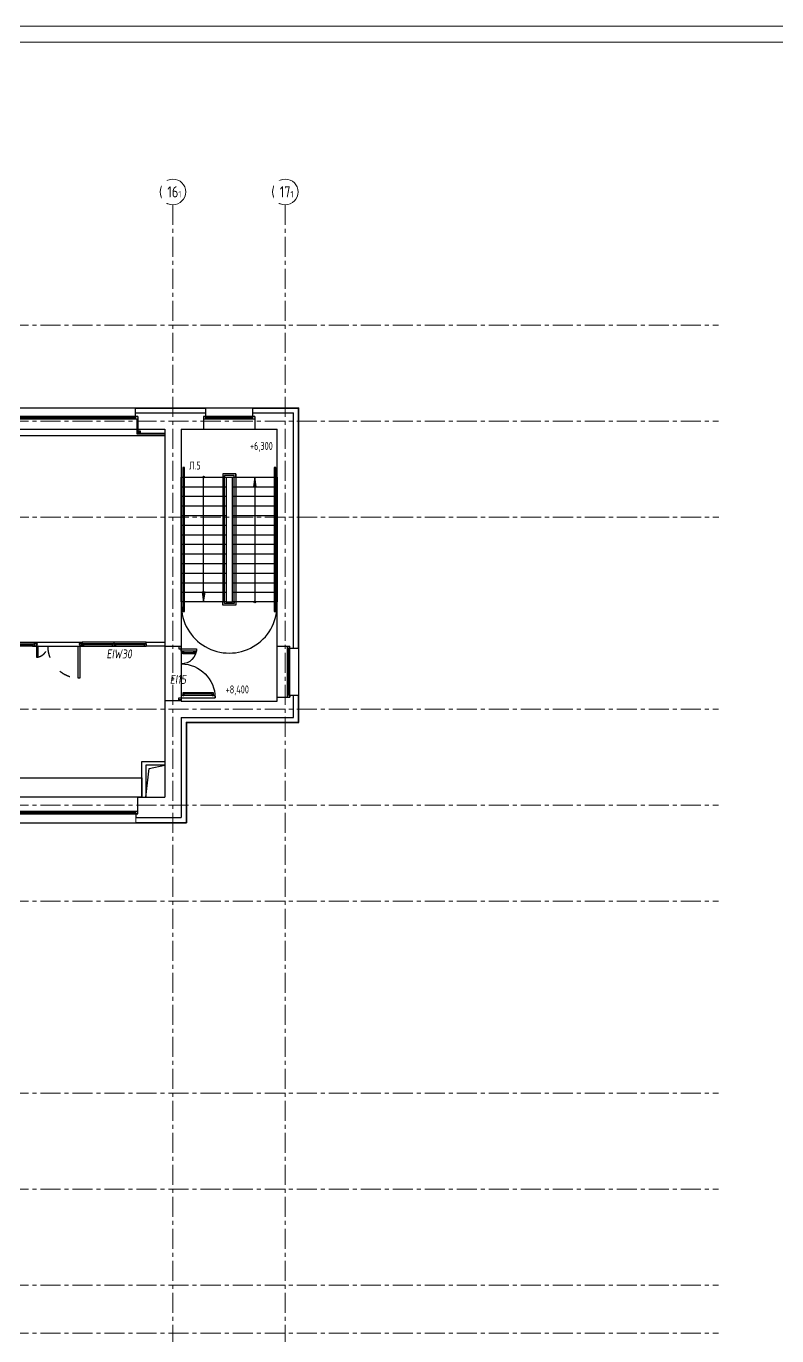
# Model space of a CAD drawing. Header units: millimetres. Extents: x -65527 to 8894748, y -37603 to 223697.
# Drawn here: x 2353 to 25800, y 94173 to 135097 of the extents above; entities that cross this region are included whole.
import ezdxf
from ezdxf import colors
from ezdxf.entities.mleader import LeaderData, LeaderLine
from ezdxf.math import Vec2, Vec3

# ---------------------------------------------------------------- set-up
doc = ezdxf.new("R2010")
doc.units = ezdxf.units.MM
doc.header["$LTSCALE"] = 10
doc.linetypes.add('ACAD_ISO03W100', pattern=[30, 12, -18])
doc.linetypes.add('CENTER', pattern=[2, 1.25, -0.25, 0.25, -0.25])
for name, color, linetype, lineweight in [('АР_Навесной фасад', 5, 'Continuous', 5), ('АР_Оси', 142, 'Continuous', 9), ('АР_Сущ Несущая стена', 202, 'Continuous', 30), ('рамка', 251, 'Continuous', 13)]:
    doc.layers.add(name, color=color, linetype=linetype, lineweight=lineweight)
doc.layers.add('АР_новое окно', color=160, linetype='Continuous')
doc.layers.add('Архитектура', color=251, linetype='Continuous')
doc.styles.add('ISOCPEUR', font='isocpeur.ttf', dxfattribs={"width": 0.7})
doc.styles.add('Архитект', font='isocpeur.ttf', dxfattribs={"width": 0.8, "oblique": 8})
doc.styles.add('ГОСТ 2.304', font='isocpeur.ttf', dxfattribs={"width": 0.7})

# ---------------------------------------------------------------- blocks, each defined once
blk = doc.blocks.new('*U41')
at = {"layer": 'АР_новое окно', "lineweight": 20}
for p, q in [((0, 3800), (-70, 3800)), ((0, 0), (-70, 0))]:
    blk.add_line(p, q, dxfattribs=at)
at = {"layer": 'АР_новое окно'}
for p, q in [((-70, 3800), (-70, 0)), ((-70, 0), (-70, 3800)), ((0, 3730), (-70, 3730)), ((-35, 3730), (-35, 70)), ((0, 3800), (0, 0)), ((0, 70), (-70, 70))]:
    blk.add_line(p, q, dxfattribs=at)
blk = doc.blocks.new('*U112')
at = {"layer": 'АР_новое окно', "lineweight": 20}
for p, q in [((0, 1600), (-70, 1600)), ((0, 0), (-70, 0))]:
    blk.add_line(p, q, dxfattribs=at)
at = {"layer": 'АР_новое окно'}
for p, q in [((-70, 1600), (-70, 0)), ((-70, 0), (-70, 1600)), ((0, 1530), (-70, 1530)), ((-35, 1530), (-35, 70)), ((0, 1600), (0, 0)), ((0, 70), (-70, 70))]:
    blk.add_line(p, q, dxfattribs=at)
blk = doc.blocks.new('блок новое окно')
at = {"layer": 'АР_Навесной фасад', "ltscale": 100}
for points in [[(65, -640), (65, -800)], [(3735, -640), (3735, -800)]]:
    blk.add_lwpolyline(points, dxfattribs=at)
at = {"layer": 'АР_новое окно', "ltscale": 100}
for p, q in [((3800, 0), (0, 0)), ((3735, -521), (0, -521))]:
    blk.add_line(p, q, dxfattribs=at)
blk.add_lwpolyline([(65, -800), (3735, -800)], dxfattribs=at)
at = {"layer": 'АР_Сущ Несущая стена', "ltscale": 100}
for p, q in [((0, -521), (0, 0)), ((3800, -521), (3800, 0)), ((65, -521), (0, -521)), ((65, -521), (65, -640)), ((3800, -521), (3735, -521)), ((3735, -521), (3735, -640))]:
    blk.add_line(p, q, dxfattribs=at)
at = {"layer": 'АР_новое окно', "ltscale": 100, "xscale": -1, "rotation": 90}
blk.add_blockref('*U41', (3800, -521), dxfattribs=at)
blk = doc.blocks.new('Полуторная_на лестницу')
for points in [[(75, 80), (75, 1080), (125, 1080), (125, 80)], [(1375, 430), (1375, 80), (1425, 80), (1425, 430)]]:
    blk.add_lwpolyline(points, close=True)
for points in [[(0, 0), (0, 80), (20, 80), (20, 0), (0, 0)], [(20, 80), (20, 0), (90, 0), (90, 30), (75, 30), (75, 80), (20, 80)], [(1480, 80), (1480, 0), (1410, 0), (1410, 30), (1425, 30), (1425, 80), (1480, 80)], [(1500, 0), (1500, 80), (1480, 80), (1480, 0), (1500, 0)]]:
    blk.add_lwpolyline(points)
at = {"linetype": 'ACAD_ISO03W100', "ltscale": 3}
for centre, radius, start, end in [((75, 80), 1000, 0, 90), ((1465, 40), 392, 95.9075, 174.0925)]:
    blk.add_arc(centre, radius, start, end, dxfattribs=at)
blk = doc.blocks.new('*U84')
at = {"linetype": 'ByBlock'}
for p, q in [((0, 0), (0, -74)), ((50, 0), (0, 0)), ((0, -74), (0, 0)), ((1000, 0), (0, 0)), ((50, -74), (0, -74)), ((0, -74), (1000, -74)), ((50, 0), (50, -74)), ((950, 0), (50, 0)), ((50, -37), (950, -37)), ((50, -74), (950, -74)), ((950, 0), (1000, 0)), ((950, 0), (950, -74)), ((950, -74), (1000, -74)), ((1000, 0), (1000, -74)), ((1000, -74), (1000, 0))]:
    blk.add_line(p, q, dxfattribs=at)
blk = doc.blocks.new('1700-2')
for points in [[(-471, 1443), (0, 1443), (0, 1513), (-471, 1513)], [(0, -13), (-1055, -13), (-1055, 57), (0, 57)]]:
    blk.add_lwpolyline(points, close=True)
for points in [[(-386, 1443), (-421, 1443), (-421, 1358), (-50, 1358), (-50, 1443), (-85, 1443)], [(-386, 1443), (-386, 1393), (-85, 1393), (-85, 1443)], [(80, 1600), (0, 1600), (0, 1583), (80, 1583), (80, 1600)], [(0, 1583), (80, 1583), (80, 1513), (50, 1513), (50, 1513), (0, 1513), (0, 1583)], [(-970, 57), (-1005, 57), (-1005, 142), (-50, 142), (-50, 57), (-85, 57)], [(-970, 57), (-970, 107), (-85, 107), (-85, 57)], [(0, -83), (80, -83), (80, -13), (50, -13), (50, -13), (0, -13), (0, -83)], [(80, -100), (0, -100), (0, -83), (80, -83), (80, -100)]]:
    blk.add_lwpolyline(points)
for centre, radius, start, end in [((0, 1513), 471, 180, 270), ((0, -13), 1055, 90, 180)]:
    blk.add_arc(centre, radius, start, end)
blk = doc.blocks.new('A$Ce02d65bd')
at = {"ltscale": 100}
for points in [[(0, 0), (0, 75), (75, 75), (75, 0), (0, 0)], [(0, 0), (75, 75)], [(0, 75), (75, 0)]]:
    blk.add_lwpolyline(points, dxfattribs=at)
blk = doc.blocks.new('_DOTSMALL')
at = {"color": 0, "linetype": 'ByBlock', "const_width": 0.5}
blk.add_lwpolyline([(-0.0625, 0, 1), (0.0625, 0, 1)], format="xyb", close=True, dxfattribs=at)
blk = doc.blocks.new('*U101')
h = blk.add_hatch(color=256)
h.dxf.hatch_style = 1
edge = h.paths.add_edge_path()
edge.add_arc((0, 0), 27.6, 359.64, 719.64)
h = blk.add_hatch(color=256)
h.dxf.hatch_style = 1
h.paths.add_polyline_path([(3600, -44), (3600, 44), (3900, 0)])
blk.add_line((3900, 0), (0, 0))
blk.add_lwpolyline([(3600, 44), (3600, -44), (3900, 0), (3600, 44)])
blk.add_circle((0, 0), 27.6)

msp = doc.modelspace()

# ---------------------------------------------------------------- linework, layer by layer
at = {"layer": 'АР_Оси', "linetype": 'CENTER', "ltscale": 50}
for p, q in [((6936.6, 129518), (6936.6, 73785.7)), ((10446.6, 129518), (10446.6, 73785.7)), ((-59197.1, 125755.6), (23981.3, 125755.6)), ((-59197.1, 122755.6), (23981.3, 122755.6)), ((-59197.1, 119755.6), (23981.3, 119755.6)), ((-59186.9, 119755.9), (23991.5, 119755.9)), ((-59197.1, 113755.6), (23981.3, 113755.6)), ((-59197.1, 110755.6), (23981.3, 110755.6)), ((-59197.1, 107755.6), (23981.3, 107755.6)), ((-59197.1, 101755.6), (23981.3, 101755.6)), ((-59197.1, 98755.6), (23981.3, 98755.6)), ((-59197.1, 95755.6), (23981.3, 95755.6)), ((-59197.1, 94255.6), (23981.3, 94255.6))]:
    msp.add_line(p, q, dxfattribs=at)
at = {"layer": 'АР_Оси', "ltscale": 0.5}
for centre in [(6936.6, 129918), (10446.6, 129918)]:
    msp.add_circle(centre, 400, dxfattribs=at)
at = {"layer": 'Архитектура', "lineweight": 25, "transparency": 33554684}
for p, q in [((2101.6, 122896.6), (5771.6, 122896.6)), ((5771.6, 123175.6), (10866.6, 123175.6)), ((5771.6, 123165.6), (7961.6, 123165.6)), ((5771.6, 122896.6), (5771.6, 123015.6)), ((5771.6, 123015.6), (7961.6, 123015.6)), ((5771.6, 122896.6), (5836.6, 122896.6)), ((5836.6, 122896.6), (5836.6, 122505.6)), ((7896.6, 122896.6), (7896.6, 122505.6)), ((7961.6, 122896.6), (7896.6, 122896.6)), ((7961.6, 122896.6), (7961.6, 123015.6)), ((9431.6, 123165.6), (10856.6, 123165.6)), ((9431.6, 123015.6), (10706.6, 123015.6)), ((9431.6, 122896.6), (9431.6, 123015.6)), ((9496.6, 122896.6), (9431.6, 122896.6)), ((9496.6, 122896.6), (9496.6, 122505.6)), ((10706.6, 115660.6), (10706.6, 123015.6)), ((10856.6, 115660.6), (10856.6, 123165.6)), ((10866.6, 115660.6), (10866.6, 123175.6)), ((2036.6, 122505.6), (5836.6, 122505.6)), ((5836.6, 122505.6), (6686.6, 122505.6)), ((6686.6, 122505.6), (6686.6, 115725.6)), ((7196.6, 122505.6), (7196.6, 115725.6)), ((7196.6, 122505.6), (7896.6, 122505.6)), ((7896.6, 122505.6), (9496.6, 122505.6)), ((9496.6, 122505.6), (10196.6, 122505.6)), ((10196.6, 115725.6), (10196.6, 122505.6)), ((157.2, 122305.6), (6686.6, 122305.6)), ((7196.6, 121006.2), (10193.6, 121006.2)), ((7196.6, 120706.2), (8596.6, 120706.2)), ((7196.6, 120406.2), (8596.6, 120406.2)), ((8796.6, 120706.2), (10196.6, 120706.2)), ((8796.6, 120406.2), (10196.6, 120406.2)), ((7196.6, 120106.2), (8596.6, 120106.2)), ((8796.6, 120106.2), (10196.6, 120106.2)), ((7196.6, 119806.2), (8596.6, 119806.2)), ((7196.6, 119506.2), (8596.6, 119506.2)), ((8796.6, 119806.2), (10196.6, 119806.2)), ((8796.6, 119506.2), (10196.6, 119506.2)), ((7196.6, 119206.2), (8596.6, 119206.2)), ((8796.6, 119206.2), (10196.6, 119206.2)), ((7196.6, 118906.2), (8596.6, 118906.2)), ((8796.6, 118906.2), (10196.6, 118906.2)), ((7196.6, 118606.2), (8596.6, 118606.2)), ((7196.6, 118306.2), (8596.6, 118306.2)), ((8796.6, 118606.2), (10196.6, 118606.2)), ((8796.6, 118306.2), (10196.6, 118306.2)), ((7196.6, 118006.2), (8596.6, 118006.2)), ((8796.6, 118006.2), (10196.6, 118006.2)), ((7196.6, 117706.2), (8596.6, 117706.2)), ((8796.6, 117706.2), (10196.6, 117706.2)), ((7196.6, 117406.2), (8596.6, 117406.2)), ((8596.6, 117106.2), (8793.6, 117106.2)), ((8796.6, 117406.2), (10196.6, 117406.2)), ((2599.5, 115845.7), (4100.5, 115845.7)), ((2599.5, 115725.7), (4100.5, 115725.7)), ((6686.6, 115725.6), (7196.6, 115725.6)), ((6686.6, 115725.6), (6686.6, 114025.6)), ((7196.6, 115725.6), (7196.6, 114025.6)), ((10196.6, 115725.6), (10587.7, 115725.6)), ((10196.6, 114125.6), (10196.6, 115725.6)), ((10587.7, 115660.6), (10706.6, 115660.6)), ((10587.7, 114125.6), (10587.7, 115660.6)), ((10587.7, 114190.6), (10706.6, 114190.6)), ((10706.6, 113495.6), (10706.6, 114190.6)), ((10856.6, 113345.6), (10856.6, 114190.6)), ((10866.6, 113335.6), (10866.6, 114190.6)), ((6686.6, 114025.6), (6686.6, 111005.6)), ((6686.6, 114025.6), (7196.6, 114025.6)), ((7196.6, 114025.6), (7196.6, 114005.6)), ((7196.6, 114005.6), (10196.6, 114005.6)), ((10196.6, 114005.6), (10196.6, 114125.6)), ((10196.6, 114125.6), (10587.7, 114125.6)), ((7196.6, 113495.6), (10706.6, 113495.6)), ((7196.6, 113495.6), (7196.6, 110365.6)), ((7346.6, 113345.6), (10856.6, 113345.6)), ((7346.6, 113345.6), (7346.6, 110215.6)), ((7356.6, 113335.6), (10866.6, 113335.6)), ((7356.6, 113335.6), (7356.6, 110205.6)), ((5841.6, 111005.6), (6686.6, 111005.6)), ((5776.6, 110365.6), (7196.6, 110365.6)), ((5776.6, 110215.6), (7346.6, 110215.6)), ((5776.6, 110205.6), (7356.6, 110205.6))]:
    msp.add_line(p, q, dxfattribs=at)
for points in [[(2101.6, 123175.6), (5771.6, 123175.6)], [(5771.6, 123015.6), (5771.6, 123175.6)], [(5811.6, 122826.6), (5811.6, 122354.8), (6686.6, 122354.8)], [(5824.1, 122826.6), (5824.1, 122367.3), (6686.6, 122367.3)], [(5836.6, 122896.6), (5836.6, 122379.8), (6686.6, 122379.8)], [(7961.6, 123015.6), (7961.6, 123175.6)], [(9431.6, 123015.6), (9431.6, 123175.6)], [(8494.8, 121106.5), (8494.8, 117110.7)], [(8896.6, 121006.2), (8896.6, 121106.5), (8494.8, 121106.5), (8494.8, 121001.8)], [(8544.8, 117110.7), (8544.8, 121056.5)], [(8846.6, 121006.2), (8846.6, 121056.5), (8544.8, 121056.5), (8544.8, 121001.8)], [(8846.6, 117055.9), (8846.6, 121056.5)], [(8896.6, 121106.5), (8896.6, 117005.9)], [(8896.6, 117106.2), (8896.6, 117005.9), (8494.8, 117006.4), (8494.8, 117111.1)], [(8846.6, 117106.2), (8846.6, 117055.9), (8544.8, 117055.9), (8544.8, 117110.7)], [(600.5, 115845.6), (2600.5, 115845.6), (2600.5, 115799.6)], [(6100.5, 115845.6), (4100.5, 115845.6), (4100.5, 115799.6)], [(5100.5, 115799.6), (5100.5, 115845.6)], [(6686.6, 115725.6), (6100.5, 115725.6), (6100.5, 115845.6), (6686.6, 115845.6)], [(10587.7, 115660.6), (10587.7, 115725.6)], [(10706.6, 115660.6), (10866.6, 115660.6)], [(10866.6, 114190.6), (10866.6, 115660.6)], [(10587.7, 114190.6), (10587.7, 114125.6)], [(10706.6, 114190.6), (10866.6, 114190.6)], [(5967.1, 111005.6), (5967.1, 112124.1), (6686.6, 112124.1)], [(6686.6, 112004.1), (6087.1, 112004.1), (6087.1, 111005.6)], [(6087.1, 111005.6), (6192.5, 111903.9), (6686.6, 112004.1)]]:
    msp.add_lwpolyline(points, dxfattribs=at)
for points in [[(7246.5, 116807.1), (7296.5, 116807.1), (7296.5, 121306.2), (7246.5, 121306.2)], [(10097.9, 116807.1), (10147.9, 116807.1), (10147.9, 121306.2), (10097.9, 121306.2)], [(7196.6, 121006.2), (8596.6, 121006.2), (8596.6, 117106.2), (7196.6, 117106.2)], [(8798.6, 121006.2), (10193.6, 121006.2), (10193.6, 117106.2), (8798.6, 117106.2)], [(-22708.4, 111605.6), (5967.1, 111605.6), (5967.1, 111005.6), (-22708.4, 111005.6)]]:
    msp.add_lwpolyline(points, close=True, dxfattribs=at)
msp.add_arc((8695.7, 117006.2), 1498.5, 179.99963, 0, dxfattribs=at)

# ---------------------------------------------------------------- block references
at = {"layer": 'Архитектура', "lineweight": 25, "transparency": 33554684, "xscale": -1}
for name, p, rotation in [('*U41', (5836.6, 122826.6), 90), ('*U112', (9496.6, 122826.6), 90), ('*U84', (1600.5, 115725.6), 180.0001519656341), ('*U112', (10587.7, 115725.6), 180)]:
    msp.add_blockref(name, p, dxfattribs=dict(at, rotation=rotation))
at = {"layer": 'Архитектура', "lineweight": 25, "transparency": 33554684}
for name, p in [('A$Ce02d65bd', (5836.6, 122379.8)), ('блок новое окно', (2041.6, 111005.6))]:
    msp.add_blockref(name, p, dxfattribs=at)
for name, p, rotation in [('*U101', (7896.6, 121006.2), 269.9999999999999), ('*U101', (9496.6, 117106.2), 89.99999999999993), ('Полуторная_на лестницу', (4100.5, 115805.6), 180), ('*U84', (5100.5, 115725.6), 179.9998480343659), ('*U84', (6100.5, 115725.5), 179.9998480343659)]:
    msp.add_blockref(name, p, dxfattribs=dict(at, rotation=rotation))
at = {"layer": 'Архитектура', "lineweight": 25, "transparency": 33554684, "xscale": -1}
msp.add_blockref('1700-2', (7196.6, 114125.6), dxfattribs=at)

# ---------------------------------------------------------------- texts
at = {"layer": 'Архитектура', "lineweight": 25, "transparency": 33554684, "style": 'Архитект', "oblique": 8, "width": 0.8}
for s, p in [('EIW30', (4862.7, 115342)), ('EI15', (6840.6, 114546.6))]:
    msp.add_text(s, height=280, dxfattribs=at).set_placement(p)

# ---------------------------------------------------------------- leaders
at = {"layer": 'Архитектура', "lineweight": 25, "transparency": 33554684}
ml = msp.add_multileader_mtext('Standard', dxfattribs=at)
ml.set_content('+6,300', color=256, style='ISOCPEUR')
ml.set_leader_properties(color=256, linetype='Continuous', lineweight=-1)
ml.set_arrow_properties(name='DOTSMALL')
ml.build(insert=Vec2(0, 0))
ml.multileader.update_dxf_attribs({"has_text_frame": 1, "text_left_attachment_type": 4, "text_right_attachment_type": 4, "dogleg_length": 100, "arrow_head_size": 180})
ctx = ml.context
ctx.base_point, ctx.char_height, ctx.arrow_head_size, ctx.landing_gap_size, ctx.plane_origin = Vec3(9294.8, 121772.7), 250, 180, 50, Vec3(17638.6, 119531.8)
ctx.left_attachment, ctx.right_attachment = 4, 4
notes = []
notes.append((ctx, [(0, (0, 0, 0), (0, 0), (1, 0), 1, [])]))
ctx.mtext.insert, ctx.mtext.width, ctx.mtext.line_spacing_style, ctx.mtext.flow_direction = Vec3(9344.8, 122106), 852.697, 2, 5
ml = msp.add_multileader_mtext('Standard', dxfattribs=at)
ml.set_content('Л.5', color=256, style='ISOCPEUR')
ml.set_leader_properties(color=256, linetype='Continuous', lineweight=-1)
ml.set_arrow_properties(name='DOTSMALL')
ml.build(insert=Vec2(0, 0))
ml.multileader.update_dxf_attribs({"has_text_frame": 1, "text_left_attachment_type": 4, "text_right_attachment_type": 4, "dogleg_length": 100, "arrow_head_size": 180})
ctx = ml.context
ctx.base_point, ctx.char_height, ctx.arrow_head_size, ctx.landing_gap_size, ctx.plane_origin = Vec3(7392.5, 121160.3), 250, 180, 50, Vec3(33175.3, 107439.7)
ctx.left_attachment, ctx.right_attachment = 4, 4
notes.append((ctx, [(0, (0, 0, 0), (0, 0), (1, 0), 1, [])]))
ctx.mtext.insert, ctx.mtext.width, ctx.mtext.line_spacing_style, ctx.mtext.flow_direction = Vec3(7442.5, 121493.6), 852.697, 2, 5
ml = msp.add_multileader_mtext('Standard', dxfattribs=at)
ml.set_content('+8,400', color=256, style='ISOCPEUR')
ml.set_leader_properties(color=256, linetype='Continuous', lineweight=-1)
ml.set_arrow_properties(name='DOTSMALL')
ml.build(insert=Vec2(0, 0))
ml.multileader.update_dxf_attribs({"has_text_frame": 1, "text_left_attachment_type": 4, "text_right_attachment_type": 4, "dogleg_length": 100, "arrow_head_size": 180})
ctx = ml.context
ctx.base_point, ctx.char_height, ctx.arrow_head_size, ctx.landing_gap_size, ctx.plane_origin = Vec3(8533.8, 114162.5), 250, 180, 50, Vec3(12501.9, 121041.3)
ctx.left_attachment, ctx.right_attachment = 4, 4
notes.append((ctx, [(0, (0, 0, 0), (0, 0), (1, 0), 1, [])]))
ctx.mtext.insert, ctx.mtext.width, ctx.mtext.line_spacing_style, ctx.mtext.flow_direction = Vec3(8583.8, 114495.9), 852.697, 2, 5
for ctx, leaders in notes:
    for number, flags, end, landing, length, lines in leaders:
        leader = LeaderData()
        leader.index, (leader.has_last_leader_line, leader.has_dogleg_vector, leader.attachment_direction) = number, flags
        leader.last_leader_point, leader.dogleg_vector, leader.dogleg_length = Vec3(end), Vec3(landing), length
        for number, points, colour, breaks in lines:
            line = LeaderLine()
            line.index, line.vertices, line.color, line.breaks = number, Vec3.list(points), colors.encode_raw_color(colour), breaks
            leader.lines.append(line)
        ctx.leaders.append(leader)

# ---------------------------------------------------------------- next in the draw order: texts
at = {"layer": 'АР_Оси', "char_height": 350, "width": 123.867, "attachment_point": 1, "line_spacing_factor": 1.149209, "style": 'ГОСТ 2.304', "bg_fill": 2}
for s, insert in [('{\\W0.8;16\\H0.57143x;1}', (6762.5, 130095.8)), ('{\\W0.8;17\\H0.57143x;1}', (10272.5, 130095.8))]:
    msp.add_mtext(s, dxfattribs=dict(at, insert=insert))

# ---------------------------------------------------------------- next in the draw order: linework, layer by layer
at = {"layer": 'рамка', "ltscale": 40, "transparency": 33554684}
for points in [[(53373.1, 135096.9), (-65526.9, 135096.9), (-65526.9, 50996.9), (53373.1, 50996.9)], [(52873.1, 134596.9), (-63526.9, 134596.9), (-63526.9, 51496.9), (52873.1, 51496.9)]]:
    msp.add_lwpolyline(points, close=True, dxfattribs=at)

doc.saveas('drawing.dxf')
